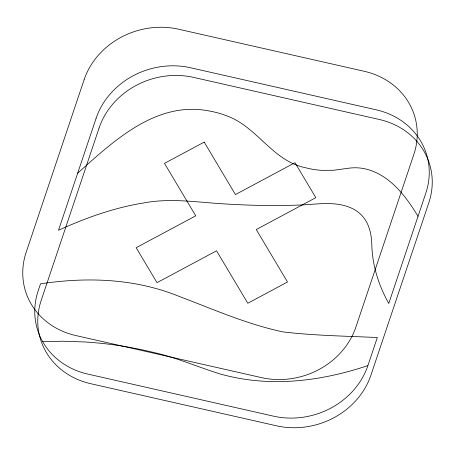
<?xml version="1.0" encoding="UTF-8"?>
<svg xmlns="http://www.w3.org/2000/svg" width="455" height="455" viewBox="0 0 455 455"><rect width="100%" height="100%" fill="white"/><g stroke="black" fill="none" stroke-linecap="round" stroke-linejoin="round"><path stroke-width="0.68" d="M367.902 365.598L377.326 337.525C345.925 336.091 314.399 335.608 283.152 331.934C246.803 324.284 212.587 309.008 177.973 295.926A215.357 192.732 -17.3 0 0 154.916 288.225C117.72 278.107 78.431 278.079 40.512 283.846L38.18 290.802A76.161 68.159 -17.3 0 0 87.764 374.073L273.381 416.137A76.161 68.159 -17.3 0 0 367.902 365.598C329.926 378.315 289.266 384.993 249.289 379.879A198.135 177.319 -17.3 0 1 219.987 373.919C197.737 366.969 176.273 357.511 153.443 352.409A369.483 330.66 -17.3 0 0 83.839 341.921L63.359 341.233L42.611 341.574M77.691 173.145C113.864 140.879 156.594 100.339 209.613 111.066A87.377 78.197 -17.3 0 1 226.647 115.826C257.302 126.718 272.488 161.104 305.533 167.73A78.834 70.553 -17.3 0 0 322.038 170.358L333.538 170.267L350.418 167.986A45.29 40.535 -17.3 0 1 365.001 168.811C389.435 174.447 405.792 195.929 418.026 216.33M84.073 79.835L26.174 252.258A76.161 68.159 -17.3 0 0 75.757 335.534L261.375 377.599A76.161 68.159 -17.3 0 0 355.918 326.986L413.817 154.563A76.161 68.159 -17.3 0 0 364.233 71.287L178.622 29.222A76.161 68.159 -17.3 0 0 84.073 79.835M96.079 118.38L58.507 230.258C85.95 217.786 114.649 207.503 144.514 202.816C171.364 197.823 198.477 202.481 225.396 203.976C251.649 205.535 277.994 206.143 304.27 204.807C320.894 203.806 338.918 201.082 354.206 209.493A36.32 32.504 -17.3 0 1 363.716 217.649C369.528 225.231 371.542 234.945 371.792 244.318A141.596 126.718 -17.3 0 0 372.605 255.511C374.647 272.391 380.511 288.663 388.763 303.479L425.823 193.108A76.161 68.159 -17.3 0 0 376.239 109.831L190.622 67.767A76.161 68.159 -17.3 0 0 96.079 118.38M99.082 128.014L41.183 300.436A76.161 68.159 -17.3 0 0 90.767 383.713L276.378 425.778A76.161 68.159 -17.3 0 0 370.927 375.165L428.826 202.742A76.161 68.159 -17.3 0 0 379.242 119.466L193.625 77.401A76.161 68.159 -17.3 0 0 99.082 128.014M204.204 142.108L164.494 163.362L195.735 215.824L136.17 247.708L156.998 282.68L216.557 250.796L247.799 303.257L287.503 282.003L256.267 229.542L315.827 197.658L294.999 162.685L235.44 194.569L204.204 142.108"/></g></svg>
